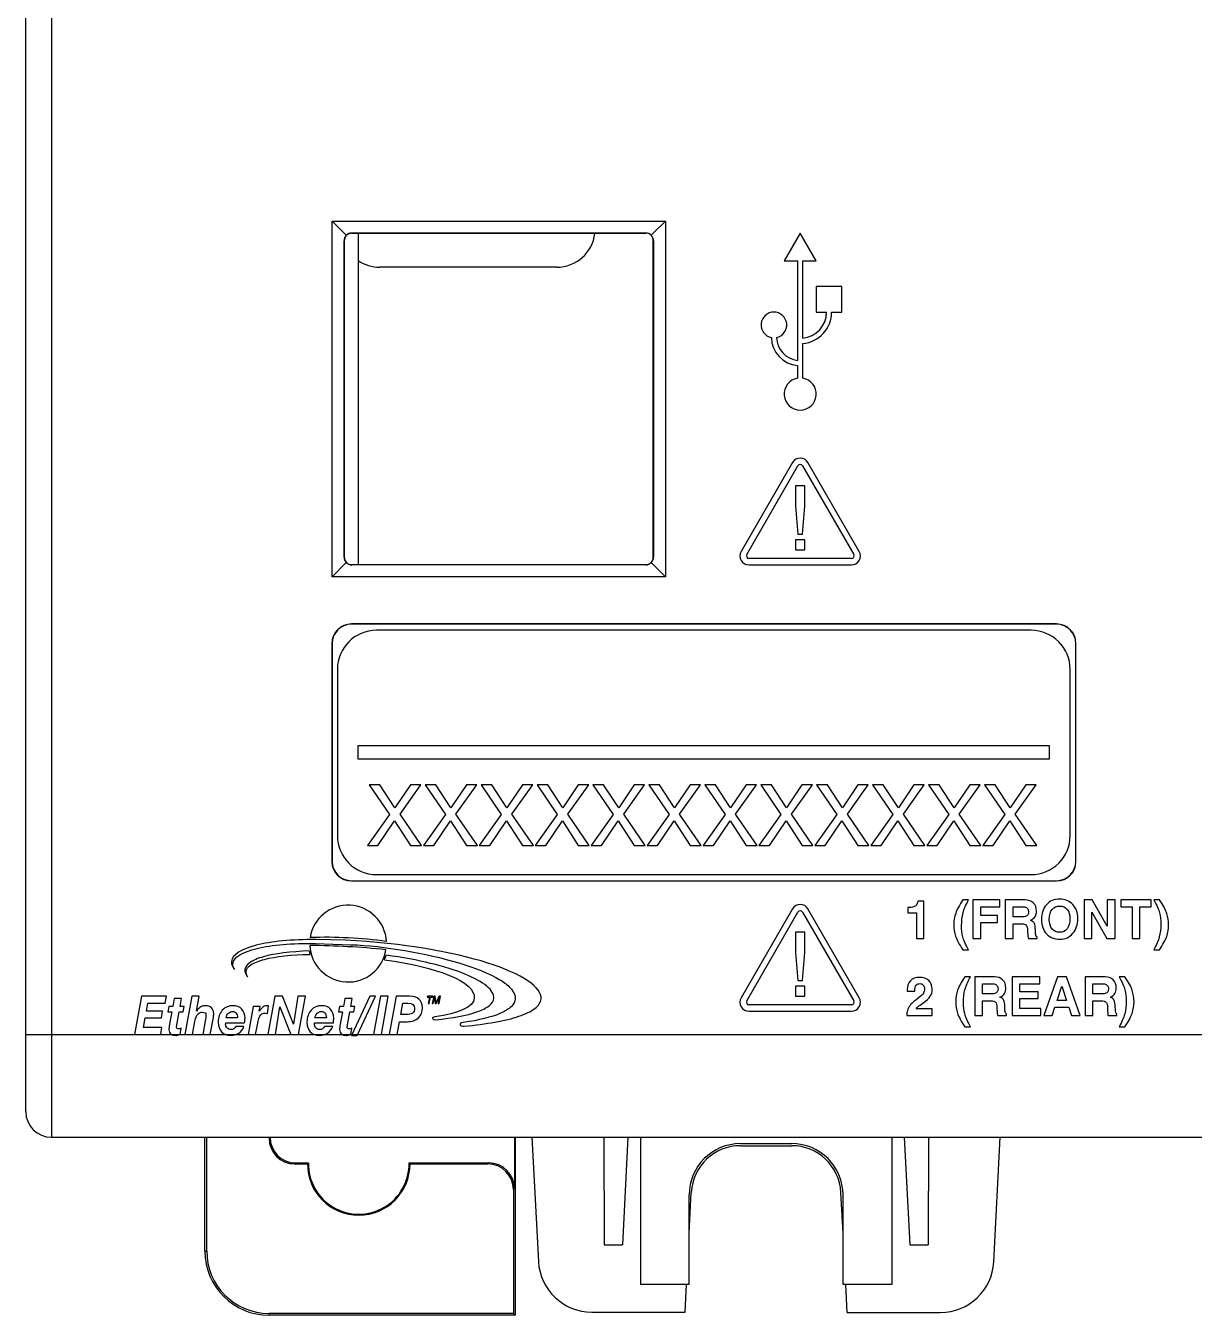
# Model space of a CAD drawing. Header units: millimetres. Extents: x 2205 to 3814, y 620 to 2277.
# Drawn here: x 3306.5 to 3352.1, y 1895.6 to 1945.9 of the extents above; entities that cross this region are included whole.
import ezdxf

# ---------------------------------------------------------------- set-up
doc = ezdxf.new("R2010")
doc.units = ezdxf.units.MM
doc.set_wipeout_variables(frame=1)
doc.layers.add('EL-componentes', color=7, linetype='Continuous', lineweight=25)

# ---------------------------------------------------------------- blocks, each defined once
blk = doc.blocks.new('1769-L30ER')
at = {"layer": 'EL-componentes', "color": 7, "linetype": 'Continuous', "lineweight": 25}
for p, q in [((-1, -125.412), (1, -125.412)), ((-18.385, -126.121), (-18.347, -126.082)), ((-18.385, -126.121), (-17.885, -126.121)), ((-18.347, -126.082), (-17.846, -126.082)), ((-13.924, -126.082), (-10.816, -126.082)), ((-13.885, -126.121), (-10.855, -126.121)), ((-10.816, -126.082), (-10.855, -126.121)), ((-9.816, -127.082), (-9.855, -127.12)), ((-9.855, -127.12), (-9.855, -131.951)), ((-3, -128.821), (-2.916, -127.23)), ((-3, -130.821), (-3, -127.331)), ((3, -128.821), (2.916, -127.23)), ((3, -130.821), (3, -127.331)), ((-21.885, -129.521), (-21.815, -129.521)), ((-6.315, -129.281), (-5.606, -129.281)), ((5.606, -129.281), (6.315, -129.281)), ((-3, -130.821), (-4.9, -130.821)), ((-3.161, -131.898), (-3.105, -130.821)), ((4.9, -130.821), (3, -130.821)), ((3.162, -131.911), (3.105, -130.821)), ((-19.385, -132.021), (-19.385, -131.951)), ((-9.855, -131.951), (-19.385, -131.951)), ((-9.785, -132.021), (-19.385, -132.021)), ((-9.855, -131.951), (-9.785, -132.021)), ((-6.799, -131.898), (-3.161, -131.898)), ((3.162, -131.911), (6.798, -131.911))]:
    blk.add_line(p, q, dxfattribs=at)
for centre, radius, start, end in [((-13.943, -130.063), 5.575, 134.4405, 135.0014), ((-15.885, -126.121), 2, 180, 0), ((-15.885, -126.121), 1.962, 178.8783, 1.1217), ((-17.827, -130.063), 5.575, 44.9986, 45.5595), ((-19.385, -129.521), 2.5, 180, 270), ((-19.385, -129.521), 2.43, 180, 270)]:
    blk.add_arc(centre, radius, start, end, dxfattribs=at)
for centre, major_axis, ratio, start_param, end_param in [((-1, -127.331), (0, 1.919), 1, 0, 1.51836), ((1, -127.331), (0, 1.919), 1, -1.51836, 0), ((-10.855, -127.121), (0.707, 0.707), 0.999695, -0.785246, 0.785246), ((-10.817, -127.082), (0.707, 0.707), 0.999695, -0.785246, 0.785246), ((-6.799, -129.817), (0, 2.081), 1, -4.659953, -3.141593), ((6.798, -129.83), (0, 2.081), 1, -3.141593, -1.623232)]:
    blk.add_ellipse(centre, major_axis=major_axis, ratio=ratio, start_param=start_param, end_param=end_param, dxfattribs=at)
at = {"color": 7, "lineweight": 5}
blk.add_wipeout([(-28.87, -8.075), (-28.8, -7.714), (-28.676, -7.489), (-28.577, -7.374), (-28.358, -7.208), (-28.13, -7.115), (-27.997, -7.089), (-27.87, -7.081), (22.254, -7.081), (22.492, -7.101), (22.565, -7.123), (22.659, -7.163), (22.738, -7.21), (22.792, -7.25), (22.827, -7.28), (22.868, -7.348), (22.913, -7.376), (22.951, -7.406), (22.951, -7.429), (22.974, -7.463), (23.018, -7.524), (23.04, -7.558), (23.07, -7.61), (23.088, -7.647), (23.11, -7.694), (23.128, -7.743), (23.143, -7.787), (23.156, -7.832), (23.166, -7.877), (23.176, -7.928), (23.182, -7.981), (23.186, -8.033), (23.187, -8.075), (23.187, -8.09), (23.13, -11.478), (27.53, -11.478), (27.53, -122.341), (25.805, -122.32), (25.791, -120.721), (23.13, -120.721), (23.115, -123.781), (23.078, -123.781), (23.068, -124.344), (23.054, -124.474), (23.031, -124.563), (22.973, -124.696), (22.925, -124.772), (22.863, -124.846), (22.803, -124.903), (22.703, -124.974), (22.647, -125.005), (22.598, -125.026), (22.531, -125.05), (22.483, -125.062), (22.424, -125.073), (22.401, -125.076), (22.361, -125.079), (22.301, -125.081), (9.131, -125.081), (-27.87, -125.081), (-28.102, -125.053), (-28.317, -124.975), (-28.577, -124.788), (-28.737, -124.58), (-28.835, -124.341), (-28.87, -124.081), (-28.869, -67.231)], dxfattribs=at).dxf.layer = 'EL-componentes'
at = {"layer": 'EL-componentes', "color": 7, "linetype": 'Continuous', "lineweight": 25}
for p, q in [((-28.87, -124.081), (-28.87, -8.081)), ((-27.87, -67.731), (-27.87, -125.081)), ((-16.924, -103.233), (-16.924, -89.365)), ((-16.37, -89.919), (-16.924, -89.365)), ((-16.924, -89.365), (-3.924, -89.365)), ((-3.924, -89.365), (-4.478, -89.919)), ((-3.924, -89.365), (-3.924, -103.233)), ((-16.16, -89.829), (-16.149, -89.839)), ((-16.16, -89.829), (-4.688, -89.829)), ((-4.699, -89.839), (-16.149, -89.839)), ((-15.908, -89.839), (-15.908, -102.758)), ((-4.688, -89.829), (-4.699, -89.839)), ((1.33, -89.829), (0.705, -90.912)), ((1.955, -90.912), (1.33, -89.829)), ((-16.46, -102.468), (-16.46, -90.129)), ((-16.46, -90.129), (-16.449, -90.139)), ((-16.449, -90.139), (-16.449, -102.458)), ((-4.388, -90.129), (-4.399, -90.139)), ((-4.399, -102.458), (-4.399, -90.139)), ((-4.388, -90.129), (-4.388, -102.468)), ((0.705, -90.912), (1.23, -90.912)), ((1.23, -90.912), (1.23, -94.795)), ((1.43, -93.932), (1.43, -90.912)), ((1.43, -90.912), (1.955, -90.912)), ((-8.165, -91.162), (-15.065, -91.162)), ((1.955, -91.912), (1.955, -92.912)), ((2.955, -91.912), (1.955, -91.912)), ((2.955, -92.912), (2.955, -91.912)), ((1.955, -92.912), (2.355, -92.912)), ((2.555, -92.912), (2.955, -92.912)), ((1.43, -95.491), (1.43, -94.133)), ((1.23, -94.996), (1.23, -95.491)), ((1.027, -98.779), (-0.973, -102.243)), ((-0.757, -102.368), (1.243, -98.904)), ((1.417, -98.904), (3.417, -102.368)), ((3.633, -102.243), (1.633, -98.779)), ((1.147, -99.682), (1.147, -100.477)), ((1.517, -99.682), (1.147, -99.682)), ((1.517, -100.477), (1.517, -99.682)), ((1.147, -100.477), (1.242, -101.571)), ((1.422, -101.571), (1.517, -100.477)), ((1.147, -101.79), (1.147, -102.182)), ((1.517, -101.79), (1.147, -101.79)), ((1.242, -101.571), (1.422, -101.571)), ((1.517, -102.182), (1.517, -101.79)), ((-16.46, -102.468), (-16.449, -102.458)), ((-4.388, -102.468), (-4.399, -102.458)), ((3.33, -102.518), (-0.67, -102.518)), ((1.147, -102.182), (1.517, -102.182)), ((-16.37, -102.679), (-16.924, -103.233)), ((-16.16, -102.768), (-16.149, -102.758)), ((-4.688, -102.768), (-16.16, -102.768)), ((-16.149, -102.758), (-4.699, -102.758)), ((-4.688, -102.768), (-4.699, -102.758)), ((-3.924, -103.233), (-4.478, -102.679)), ((-0.67, -102.768), (3.33, -102.768)), ((-3.924, -103.233), (-16.924, -103.233)), ((11.326, -105.072), (-16.174, -105.072)), ((11.326, -105.081), (-16.174, -105.081)), ((10.334, -105.318), (-15.193, -105.318)), ((-16.933, -105.831), (-16.933, -114.331)), ((-16.924, -105.831), (-16.924, -114.331)), ((12.076, -114.331), (12.076, -105.831)), ((12.085, -114.331), (12.085, -105.831)), ((-16.717, -106.842), (-16.717, -113.319)), ((11.858, -113.319), (11.858, -106.842)), ((-15.917, -109.827), (-15.917, -110.335)), ((11.057, -109.827), (-15.917, -109.827)), ((11.057, -110.335), (11.057, -109.827)), ((-15.917, -110.335), (11.057, -110.335)), ((-15.477, -111.346), (-14.687, -112.504)), ((-15.059, -111.346), (-15.477, -111.346)), ((-14.472, -112.242), (-15.059, -111.346)), ((-13.867, -111.346), (-14.472, -112.242)), ((-14.276, -112.491), (-13.462, -111.346)), ((-13.462, -111.346), (-13.867, -111.346)), ((-13.296, -111.346), (-12.506, -112.504)), ((-12.878, -111.346), (-13.296, -111.346)), ((-12.291, -112.242), (-12.878, -111.346)), ((-11.686, -111.346), (-12.291, -112.242)), ((-12.095, -112.491), (-11.281, -111.346)), ((-11.281, -111.346), (-11.686, -111.346)), ((-11.115, -111.346), (-10.325, -112.504)), ((-10.697, -111.346), (-11.115, -111.346)), ((-10.11, -112.242), (-10.697, -111.346)), ((-9.505, -111.346), (-10.11, -112.242)), ((-9.914, -112.491), (-9.1, -111.346)), ((-9.1, -111.346), (-9.505, -111.346)), ((-8.934, -111.346), (-8.144, -112.504)), ((-8.516, -111.346), (-8.934, -111.346)), ((-7.929, -112.242), (-8.516, -111.346)), ((-7.324, -111.346), (-7.929, -112.242)), ((-7.733, -112.491), (-6.919, -111.346)), ((-6.919, -111.346), (-7.324, -111.346)), ((-6.753, -111.346), (-5.963, -112.504)), ((-6.335, -111.346), (-6.753, -111.346)), ((-5.748, -112.242), (-6.335, -111.346)), ((-5.143, -111.346), (-5.748, -112.242)), ((-5.552, -112.491), (-4.738, -111.346)), ((-4.738, -111.346), (-5.143, -111.346)), ((-4.572, -111.346), (-3.782, -112.504)), ((-4.154, -111.346), (-4.572, -111.346)), ((-3.567, -112.242), (-4.154, -111.346)), ((-2.962, -111.346), (-3.567, -112.242)), ((-3.371, -112.491), (-2.557, -111.346)), ((-2.557, -111.346), (-2.962, -111.346)), ((-2.391, -111.346), (-1.601, -112.504)), ((-1.973, -111.346), (-2.391, -111.346)), ((-1.386, -112.242), (-1.973, -111.346)), ((-0.781, -111.346), (-1.386, -112.242)), ((-1.19, -112.491), (-0.376, -111.346)), ((-0.376, -111.346), (-0.781, -111.346)), ((-0.21, -111.346), (0.58, -112.504)), ((0.208, -111.346), (-0.21, -111.346)), ((0.795, -112.242), (0.208, -111.346)), ((1.4, -111.346), (0.795, -112.242)), ((0.991, -112.491), (1.805, -111.346)), ((1.805, -111.346), (1.4, -111.346)), ((1.971, -111.346), (2.761, -112.504)), ((2.389, -111.346), (1.971, -111.346)), ((2.976, -112.242), (2.389, -111.346)), ((3.581, -111.346), (2.976, -112.242)), ((3.172, -112.491), (3.986, -111.346)), ((3.986, -111.346), (3.581, -111.346)), ((4.152, -111.346), (4.942, -112.504)), ((4.57, -111.346), (4.152, -111.346)), ((5.157, -112.242), (4.57, -111.346)), ((5.762, -111.346), (5.157, -112.242)), ((5.353, -112.491), (6.167, -111.346)), ((6.167, -111.346), (5.762, -111.346)), ((6.332, -111.346), (7.123, -112.504)), ((6.751, -111.346), (6.332, -111.346)), ((7.338, -112.242), (6.751, -111.346)), ((7.943, -111.346), (7.338, -112.242)), ((7.534, -112.491), (8.348, -111.346)), ((8.348, -111.346), (7.943, -111.346)), ((8.513, -111.346), (9.304, -112.504)), ((8.932, -111.346), (8.513, -111.346)), ((9.519, -112.242), (8.932, -111.346)), ((10.124, -111.346), (9.519, -112.242)), ((9.715, -112.491), (10.529, -111.346)), ((10.529, -111.346), (10.124, -111.346)), ((-14.687, -112.504), (-15.545, -113.708)), ((-13.438, -113.708), (-14.276, -112.491)), ((-12.506, -112.504), (-13.364, -113.708)), ((-11.257, -113.708), (-12.095, -112.491)), ((-10.325, -112.504), (-11.183, -113.708)), ((-9.076, -113.708), (-9.914, -112.491)), ((-8.144, -112.504), (-9.002, -113.708)), ((-6.895, -113.708), (-7.733, -112.491)), ((-5.963, -112.504), (-6.821, -113.708)), ((-4.714, -113.708), (-5.552, -112.491)), ((-3.782, -112.504), (-4.64, -113.708)), ((-2.533, -113.708), (-3.371, -112.491)), ((-1.601, -112.504), (-2.459, -113.708)), ((-0.352, -113.708), (-1.19, -112.491)), ((0.58, -112.504), (-0.278, -113.708)), ((1.829, -113.708), (0.991, -112.491)), ((2.761, -112.504), (1.903, -113.708)), ((4.01, -113.708), (3.172, -112.491)), ((4.942, -112.504), (4.084, -113.708)), ((6.191, -113.708), (5.353, -112.491)), ((7.123, -112.504), (6.265, -113.708)), ((8.372, -113.708), (7.534, -112.491)), ((9.304, -112.504), (8.446, -113.708)), ((10.553, -113.708), (9.715, -112.491)), ((-15.139, -113.708), (-14.488, -112.748)), ((-14.488, -112.748), (-13.866, -113.708)), ((-12.958, -113.708), (-12.307, -112.748)), ((-12.307, -112.748), (-11.685, -113.708)), ((-10.777, -113.708), (-10.126, -112.748)), ((-10.126, -112.748), (-9.504, -113.708)), ((-8.596, -113.708), (-7.945, -112.748)), ((-7.945, -112.748), (-7.323, -113.708)), ((-6.415, -113.708), (-5.764, -112.748)), ((-5.764, -112.748), (-5.142, -113.708)), ((-4.234, -113.708), (-3.583, -112.748)), ((-3.583, -112.748), (-2.961, -113.708)), ((-2.053, -113.708), (-1.402, -112.748)), ((-1.402, -112.748), (-0.78, -113.708)), ((0.128, -113.708), (0.779, -112.748)), ((0.779, -112.748), (1.401, -113.708)), ((2.309, -113.708), (2.96, -112.748)), ((2.96, -112.748), (3.582, -113.708)), ((4.49, -113.708), (5.141, -112.748)), ((5.141, -112.748), (5.763, -113.708)), ((6.671, -113.708), (7.322, -112.748)), ((7.322, -112.748), (7.944, -113.708)), ((8.852, -113.708), (9.503, -112.748)), ((9.503, -112.748), (10.125, -113.708)), ((-15.545, -113.708), (-15.139, -113.708)), ((-13.866, -113.708), (-13.438, -113.708)), ((-13.364, -113.708), (-12.958, -113.708)), ((-11.685, -113.708), (-11.257, -113.708)), ((-11.183, -113.708), (-10.777, -113.708)), ((-9.504, -113.708), (-9.076, -113.708)), ((-9.002, -113.708), (-8.596, -113.708)), ((-7.323, -113.708), (-6.895, -113.708)), ((-6.821, -113.708), (-6.415, -113.708)), ((-5.142, -113.708), (-4.714, -113.708)), ((-4.64, -113.708), (-4.234, -113.708)), ((-2.961, -113.708), (-2.533, -113.708)), ((-2.459, -113.708), (-2.053, -113.708)), ((-0.78, -113.708), (-0.352, -113.708)), ((-0.278, -113.708), (0.128, -113.708)), ((1.401, -113.708), (1.829, -113.708)), ((1.903, -113.708), (2.309, -113.708)), ((3.582, -113.708), (4.01, -113.708)), ((4.084, -113.708), (4.49, -113.708)), ((5.763, -113.708), (6.191, -113.708)), ((6.265, -113.708), (6.671, -113.708)), ((7.944, -113.708), (8.372, -113.708)), ((8.446, -113.708), (8.852, -113.708)), ((10.125, -113.708), (10.553, -113.708)), ((-16.174, -115.081), (11.326, -115.081)), ((-16.174, -115.089), (11.326, -115.089)), ((-15.193, -114.843), (10.334, -114.843)), ((6.148, -115.882), (5.923, -115.882)), ((6.148, -117.331), (6.148, -115.882)), ((7.895, -115.831), (7.673, -115.831)), ((8.066, -115.831), (8.066, -117.331)), ((9.12, -115.831), (8.066, -115.831)), ((8.372, -116.44), (8.372, -116.099)), ((8.372, -116.099), (9.12, -116.099)), ((9.12, -116.099), (9.12, -115.831)), ((9.328, -115.831), (9.328, -117.331)), ((10.104, -115.831), (9.328, -115.831)), ((9.633, -116.489), (9.633, -116.099)), ((9.633, -116.099), (10.054, -116.099)), ((12.399, -115.831), (12.399, -117.331)), ((12.719, -115.831), (12.399, -115.831)), ((13.301, -116.857), (12.719, -115.831)), ((13.301, -115.831), (13.301, -116.857)), ((13.607, -115.831), (13.301, -115.831)), ((13.607, -117.331), (13.607, -115.831)), ((13.831, -115.831), (13.831, -116.099)), ((15.022, -115.831), (13.831, -115.831)), ((13.831, -116.099), (14.274, -116.099)), ((14.274, -116.099), (14.274, -117.331)), ((14.579, -117.331), (14.579, -116.099)), ((14.579, -116.099), (15.022, -116.099)), ((15.022, -116.099), (15.022, -115.831)), ((15.342, -115.831), (15.12, -115.831)), ((1.027, -116.18), (-0.973, -119.644)), ((-0.757, -119.769), (1.243, -116.305)), ((1.417, -116.305), (3.417, -119.769)), ((3.633, -119.644), (1.633, -116.18)), ((5.523, -116.131), (5.523, -116.331)), ((5.523, -116.331), (5.86, -116.331)), ((5.86, -116.331), (5.86, -117.331)), ((9.027, -116.44), (8.372, -116.44)), ((9.027, -116.708), (9.027, -116.44)), ((10.032, -116.489), (9.633, -116.489)), ((10.395, -116.666), (10.312, -116.624)), ((12.705, -117.331), (12.705, -116.301)), ((12.705, -116.301), (13.292, -117.331)), ((1.147, -117.084), (1.147, -117.878)), ((1.517, -117.084), (1.147, -117.084)), ((1.517, -117.878), (1.517, -117.084)), ((8.372, -117.331), (8.372, -116.708)), ((8.372, -116.708), (9.027, -116.708)), ((9.633, -117.331), (9.633, -116.758)), ((9.633, -116.758), (9.978, -116.758)), ((10.195, -116.965), (10.199, -117.091)), ((-17.571, -117.528), (-16.189, -117.575)), ((-16.398, -117.402), (-17.558, -117.372)), ((5.86, -117.331), (6.148, -117.331)), ((8.066, -117.331), (8.372, -117.331)), ((9.328, -117.331), (9.633, -117.331)), ((10.228, -117.331), (10.57, -117.331)), ((10.57, -117.331), (10.57, -117.281)), ((12.399, -117.331), (12.705, -117.331)), ((13.292, -117.331), (13.607, -117.331)), ((14.274, -117.331), (14.579, -117.331)), ((1.147, -117.878), (1.242, -118.973)), ((1.422, -118.973), (1.517, -117.878)), ((7.673, -117.772), (7.895, -117.772)), ((15.12, -117.772), (15.342, -117.772)), ((1.242, -118.973), (1.422, -118.973)), ((7.97, -118.831), (7.748, -118.831)), ((8.134, -118.831), (8.134, -120.331)), ((8.91, -118.831), (8.134, -118.831)), ((8.439, -119.489), (8.439, -119.099)), ((8.439, -119.099), (8.86, -119.099)), ((9.591, -118.831), (9.591, -120.331)), ((10.68, -118.831), (9.591, -118.831)), ((9.897, -119.408), (9.897, -119.099)), ((9.897, -119.099), (10.68, -119.099)), ((10.68, -119.099), (10.68, -118.831)), ((11.368, -118.831), (10.836, -120.331)), ((11.713, -118.831), (11.368, -118.831)), ((12.245, -120.331), (11.713, -118.831)), ((12.441, -118.831), (12.441, -120.331)), ((13.217, -118.831), (12.441, -118.831)), ((12.747, -119.489), (12.747, -119.099)), ((12.747, -119.099), (13.167, -119.099)), ((13.994, -118.831), (13.772, -118.831)), ((-24.359, -119.581), (-24.626, -121.081)), ((-23.378, -119.581), (-24.359, -119.581)), ((-23.429, -119.858), (-23.378, -119.581)), ((-22.393, -119.581), (-22.662, -121.081)), ((-22.105, -119.581), (-22.393, -119.581)), ((-22.215, -120.163), (-22.105, -119.581)), ((-19.162, -119.581), (-19.428, -121.081)), ((-18.855, -119.581), (-19.162, -119.581)), ((-18.434, -120.67), (-18.855, -119.581)), ((-18.259, -119.581), (-18.434, -120.67)), ((-17.965, -119.581), (-18.259, -119.581)), ((-18.23, -121.081), (-17.965, -119.581)), ((-15.449, -119.581), (-16.165, -121.112)), ((-15.946, -121.112), (-15.23, -119.581)), ((-15.23, -119.581), (-15.449, -119.581)), ((-15.037, -119.581), (-15.305, -121.081)), ((-14.732, -119.581), (-15.037, -119.581)), ((-15.001, -121.081), (-14.732, -119.581)), ((-14.431, -119.581), (-14.699, -121.081)), ((-13.906, -119.581), (-14.431, -119.581)), ((-13.206, -119.586), (-13.212, -119.621)), ((-13.212, -119.621), (-13.126, -119.621)), ((-13.002, -119.586), (-13.206, -119.586)), ((-13.126, -119.621), (-13.181, -119.871)), ((-13.141, -119.871), (-13.087, -119.621)), ((-13.087, -119.621), (-13.01, -119.621)), ((-12.96, -119.586), (-13.02, -119.871)), ((-13.01, -119.621), (-13.002, -119.586)), ((-12.983, -119.871), (-12.935, -119.634)), ((-12.908, -119.586), (-12.96, -119.586)), ((-12.935, -119.634), (-12.905, -119.871)), ((-12.877, -119.828), (-12.908, -119.586)), ((-12.748, -119.586), (-12.877, -119.828)), ((-12.865, -119.871), (-12.737, -119.634)), ((-12.737, -119.634), (-12.79, -119.871)), ((-12.752, -119.871), (-12.692, -119.586)), ((-12.692, -119.586), (-12.748, -119.586)), ((1.147, -119.192), (1.147, -119.584)), ((1.517, -119.192), (1.147, -119.192)), ((1.147, -119.584), (1.517, -119.584)), ((1.517, -119.584), (1.517, -119.192)), ((5.501, -119.332), (5.502, -119.383)), ((5.502, -119.383), (5.798, -119.383)), ((8.837, -119.489), (8.439, -119.489)), ((9.201, -119.666), (9.118, -119.624)), ((10.611, -119.408), (9.897, -119.408)), ((10.611, -119.677), (10.611, -119.408)), ((11.352, -119.746), (11.534, -119.187)), ((11.534, -119.187), (11.72, -119.746)), ((13.145, -119.489), (12.747, -119.489)), ((13.508, -119.666), (13.425, -119.624)), ((-24.167, -120.173), (-24.112, -119.858)), ((-24.112, -119.858), (-23.429, -119.858)), ((-23.294, -119.986), (-23.332, -120.196)), ((-23.137, -119.986), (-23.294, -119.986)), ((-23.078, -119.674), (-23.137, -119.986)), ((-22.794, -119.674), (-23.078, -119.674)), ((-22.853, -119.986), (-22.794, -119.674)), ((-22.694, -119.986), (-22.853, -119.986)), ((-22.731, -120.196), (-22.694, -119.986)), ((-20.004, -119.986), (-20.203, -121.081)), ((-19.733, -119.986), (-20.004, -119.986)), ((-19.769, -120.173), (-19.733, -119.986)), ((-19.404, -119.956), (-19.453, -119.953)), ((-19.448, -120.256), (-19.404, -119.956)), ((-19.134, -121.081), (-18.957, -119.992)), ((-18.957, -119.992), (-18.536, -121.081)), ((-16.64, -119.986), (-16.678, -120.196)), ((-16.484, -119.986), (-16.64, -119.986)), ((-16.425, -119.674), (-16.484, -119.986)), ((-16.14, -119.674), (-16.425, -119.674)), ((-16.2, -119.986), (-16.14, -119.674)), ((-16.041, -119.986), (-16.2, -119.986)), ((-16.077, -120.196), (-16.041, -119.986)), ((-14.246, -120.301), (-14.168, -119.858)), ((-14.168, -119.858), (-13.973, -119.858)), ((-13.181, -119.871), (-13.141, -119.871)), ((-13.02, -119.871), (-12.983, -119.871)), ((-12.905, -119.871), (-12.865, -119.871)), ((-12.79, -119.871), (-12.752, -119.871)), ((3.33, -119.919), (-0.67, -119.919)), ((6.474, -120.076), (5.847, -120.076)), ((6.009, -119.927), (6.115, -119.852)), ((6.474, -120.331), (6.474, -120.076)), ((8.439, -120.331), (8.439, -119.758)), ((8.439, -119.758), (8.784, -119.758)), ((9, -119.965), (9.004, -120.091)), ((9.897, -120.062), (9.897, -119.677)), ((9.897, -119.677), (10.611, -119.677)), ((10.714, -120.062), (9.897, -120.062)), ((10.714, -120.331), (10.714, -120.062)), ((11.16, -120.331), (11.264, -120.015)), ((11.264, -120.015), (11.807, -120.015)), ((11.72, -119.746), (11.352, -119.746)), ((11.807, -120.015), (11.911, -120.331)), ((12.747, -120.331), (12.747, -119.758)), ((12.747, -119.758), (13.091, -119.758)), ((13.308, -119.965), (13.312, -120.091)), ((-24.278, -120.804), (-24.212, -120.422)), ((-24.212, -120.422), (-23.582, -120.422)), ((-23.536, -120.173), (-24.167, -120.173)), ((-23.582, -120.422), (-23.536, -120.173)), ((-23.332, -120.196), (-23.176, -120.196)), ((-23.176, -120.196), (-23.273, -120.741)), ((-22.977, -120.695), (-22.884, -120.196)), ((-22.884, -120.196), (-22.731, -120.196)), ((-22.371, -121.081), (-22.278, -120.568)), ((-21.861, -120.475), (-21.968, -121.081)), ((-21.675, -121.081), (-21.555, -120.411)), ((-21.076, -120.675), (-21.072, -120.62)), ((-21.072, -120.62), (-20.337, -120.62)), ((-20.61, -120.431), (-21.061, -120.431)), ((-19.535, -120.243), (-19.448, -120.256)), ((-17.615, -120.675), (-17.611, -120.62)), ((-17.611, -120.62), (-16.876, -120.62)), ((-17.149, -120.431), (-17.6, -120.431)), ((-16.678, -120.196), (-16.522, -120.196)), ((-16.522, -120.196), (-16.619, -120.741)), ((-16.323, -120.695), (-16.23, -120.196)), ((-16.23, -120.196), (-16.077, -120.196)), ((-14.39, -121.081), (-14.298, -120.578)), ((-14.298, -120.578), (-14, -120.578)), ((-14.038, -120.301), (-14.246, -120.301)), ((-0.67, -120.169), (3.33, -120.169)), ((5.487, -120.283), (5.487, -120.331)), ((5.487, -120.331), (6.474, -120.331)), ((8.134, -120.331), (8.439, -120.331)), ((9.034, -120.331), (9.376, -120.331)), ((9.376, -120.331), (9.376, -120.281)), ((9.591, -120.331), (10.714, -120.331)), ((10.836, -120.331), (11.16, -120.331)), ((11.911, -120.331), (12.245, -120.331)), ((12.441, -120.331), (12.747, -120.331)), ((13.342, -120.331), (13.684, -120.331)), ((13.684, -120.331), (13.684, -120.281)), ((-28.87, -121.081), (-27.87, -121.081)), ((-27.87, -121.081), (18.802, -121.081)), ((-23.56, -120.804), (-24.278, -120.804)), ((-23.606, -121.081), (-23.56, -120.804)), ((-22.99, -120.795), (-22.977, -120.695)), ((-22.852, -121.081), (-22.806, -120.828)), ((-20.362, -120.764), (-20.681, -120.764)), ((-19.909, -121.081), (-19.84, -120.695)), ((-16.901, -120.764), (-17.22, -120.764)), ((-16.336, -120.795), (-16.323, -120.695)), ((-16.199, -121.081), (-16.153, -120.828)), ((-16.165, -121.112), (-15.946, -121.112)), ((7.748, -120.772), (7.97, -120.772)), ((13.772, -120.772), (13.994, -120.772)), ((-27.87, -125.081), (22.318, -125.081)), ((-21.885, -129.521), (-21.885, -125.081)), ((-21.815, -129.521), (-21.815, -125.081)), ((-19.385, -125.081), (-19.385, -125.121)), ((-19.385, -125.121), (-19.347, -125.082)), ((-9.816, -125.081), (-9.816, -127.082)), ((-9.785, -125.081), (-9.785, -132.021)), ((-9.131, -125.081), (-8.877, -129.926)), ((-6.333, -125.081), (-6.315, -129.281)), ((-5.386, -125.081), (-5.606, -129.281)), ((-4.9, -125.081), (-4.9, -130.821)), ((4.9, -125.081), (4.9, -130.821)), ((5.386, -125.081), (5.606, -129.281)), ((6.333, -125.081), (6.315, -129.281)), ((8.876, -129.94), (9.131, -125.081)), ((-1, -125.331), (1, -125.331))]:
    blk.add_line(p, q, dxfattribs=at)
for centre, radius, start, end in [((-8.165, -89.662), 1.5, 270, 353.0736), ((-15.065, -89.662), 1.5, 235.5434, 270), ((0.305, -93.412), 0.5, 281.5802, 258.4989), ((1.33, -92.912), 1.225, 274.6824, 360), ((1.33, -92.912), 1.025, 275.5987, 360), ((1.33, -93.875), 1.125, 181.3385, 264.9003), ((1.33, -93.875), 0.925, 181.6195, 263.7937), ((1.33, -96.108), 0.625, 99.2069, 80.7931), ((1.33, -98.954), 0.35, 30, 150), ((1.33, -98.954), 0.1, 30, 150), ((-0.67, -102.418), 0.35, 150, 270), ((-0.67, -102.418), 0.1, 150, 270), ((3.33, -102.418), 0.35, 270, 30), ((3.33, -102.418), 0.1, 270, 30), ((-16.174, -105.831), 0.759, 90, 180), ((-16.174, -105.831), 0.75, 90, 180), ((-15.193, -106.842), 1.524, 90, 180), ((10.334, -106.842), 1.524, 0, 90), ((11.326, -105.831), 0.759, 0, 90), ((11.326, -105.831), 0.75, 0, 90), ((-15.193, -113.319), 1.524, 180, 270), ((10.334, -113.319), 1.524, 270, 0), ((-16.174, -114.331), 0.759, 180, 270), ((-16.174, -114.331), 0.75, 180, 270), ((11.326, -114.331), 0.759, 270, 0), ((11.326, -114.331), 0.75, 270, 0), ((-16.302, -117.532), 1.498, 3.1883, 170.9526), ((1.33, -116.355), 0.35, 30, 150), ((1.33, -116.355), 0.1, 30, 150), ((-18.084, -149.368), 31.765, 84.1089, 89.4838), ((-16.302, -117.532), 1.498, 182.7737, 350.819), ((-17.201, -135.11), 17.823, 82.2782, 91.8628), ((-16.302, -117.532), 1.539, 190.822, 195.7809), ((-16.302, -117.532), 1.554, 336.0749, 342.9114), ((-0.67, -119.819), 0.35, 150, 270), ((3.33, -119.819), 0.35, 270, 30), ((-0.67, -119.819), 0.1, 150, 270), ((3.33, -119.819), 0.1, 270, 30), ((6.154, -120.343), 0.675, 138.4844, 157.6416), ((-27.87, -124.081), 1, 180, 270), ((-1, -127.331), 2, 90, 180), ((1, -127.331), 2, 0, 90)]:
    blk.add_arc(centre, radius, start, end, dxfattribs=at)
for centre, major_axis, ratio, start_param, end_param in [((-16.154, -90.134), (0.282, -0.12), 0.975196, 2.748817, 3.534063), ((-16.158, -90.13), (0.113, 0.28), 0.958963, 1.18301, 1.968255), ((-16.154, -90.134), (-0.12, 0.282), 0.975196, -0.392471, 0.392775), ((-16.158, -90.13), (0.28, 0.113), 0.958963, 1.173337, 1.958583), ((-4.694, -90.134), (0.12, 0.282), 0.975196, -0.392775, 0.392471), ((-4.69, -90.13), (-0.113, 0.28), 0.958963, -1.968255, -1.18301), ((-4.694, -90.134), (0.282, 0.12), 0.975196, -0.392471, 0.392775), ((-16.154, -102.463), (0.282, 0.12), 0.975196, 2.749122, 3.534368), ((-16.158, -102.467), (-0.113, 0.28), 0.958963, 1.173337, 1.958583), ((-4.69, -102.467), (0.113, 0.28), 0.958963, -1.958583, -1.173337), ((-4.694, -102.463), (0.282, -0.12), 0.975196, -0.392775, 0.392471), ((-16.154, -102.463), (0.12, 0.282), 0.975196, -3.534368, -2.749122), ((-16.158, -102.467), (0.28, -0.113), 0.958963, -1.958583, -1.173337), ((-4.69, -102.467), (0.28, 0.113), 0.958963, -1.968255, -1.18301), ((-4.694, -102.463), (-0.12, 0.282), 0.975196, -3.534063, -2.748817), ((-18.385, -125.12), (0.707, 0.707), 0.999695, 2.356347, 3.926839), ((-18.346, -125.082), (0.707, 0.707), 0.999695, 2.356347, 3.926839)]:
    blk.add_ellipse(centre, major_axis=major_axis, ratio=ratio, start_param=start_param, end_param=end_param, dxfattribs=at)
for points in [[(5.747, -116.105), (5.702, -116.123), (5.627, -116.131), (5.523, -116.131)], [(5.856, -116.032), (5.828, -116.063), (5.791, -116.087), (5.747, -116.105)], [(5.923, -115.882), (5.906, -115.952), (5.885, -116.002), (5.856, -116.032)], [(7.673, -115.831), (7.536, -116.029), (7.442, -116.201), (7.393, -116.347)], [(7.681, -116.33), (7.72, -116.181), (7.791, -116.014), (7.895, -115.831)], [(10.054, -116.099), (10.101, -116.099), (10.143, -116.117), (10.181, -116.15)], [(10.419, -115.948), (10.337, -115.87), (10.232, -115.831), (10.104, -115.831)], [(10.544, -116.264), (10.544, -116.132), (10.502, -116.026), (10.419, -115.948)], [(10.932, -116.016), (10.804, -116.162), (10.739, -116.353), (10.739, -116.591)], [(11.45, -115.798), (11.233, -115.798), (11.06, -115.871), (10.932, -116.016)], [(11.16, -116.199), (11.236, -116.112), (11.334, -116.067), (11.452, -116.067)], [(11.957, -116.004), (11.825, -115.867), (11.656, -115.798), (11.45, -115.798)], [(11.452, -116.067), (11.569, -116.067), (11.665, -116.111), (11.739, -116.197)], [(12.156, -116.556), (12.156, -116.325), (12.09, -116.14), (11.957, -116.004)], [(15.12, -115.831), (15.235, -116.04), (15.31, -116.209), (15.342, -116.337)], [(15.625, -116.355), (15.578, -116.211), (15.484, -116.036), (15.342, -115.831)], [(7.393, -116.347), (7.344, -116.494), (7.32, -116.644), (7.32, -116.8)], [(7.623, -116.828), (7.623, -116.645), (7.643, -116.479), (7.681, -116.33)], [(10.114, -116.476), (10.083, -116.485), (10.055, -116.489), (10.032, -116.489)], [(10.238, -116.292), (10.238, -116.39), (10.197, -116.451), (10.114, -116.476)], [(10.181, -116.15), (10.219, -116.183), (10.238, -116.231), (10.238, -116.292)], [(10.312, -116.624), (10.397, -116.582), (10.457, -116.532), (10.492, -116.475)], [(10.492, -116.475), (10.527, -116.418), (10.544, -116.348), (10.544, -116.264)], [(10.739, -116.591), (10.739, -116.821), (10.805, -117.008), (10.935, -117.15)], [(11.045, -116.589), (11.045, -116.417), (11.083, -116.287), (11.16, -116.199)], [(11.156, -116.964), (11.082, -116.877), (11.045, -116.752), (11.045, -116.589)], [(11.85, -116.567), (11.85, -116.733), (11.812, -116.862), (11.736, -116.955)], [(11.739, -116.197), (11.813, -116.283), (11.85, -116.406), (11.85, -116.567)], [(11.964, -117.13), (12.092, -116.975), (12.156, -116.784), (12.156, -116.556)], [(15.342, -116.337), (15.375, -116.464), (15.392, -116.608), (15.392, -116.766)], [(15.696, -116.799), (15.696, -116.646), (15.672, -116.499), (15.625, -116.355)], [(7.32, -116.8), (7.32, -116.954), (7.342, -117.102), (7.389, -117.244)], [(7.672, -117.264), (7.64, -117.134), (7.623, -116.988), (7.623, -116.828)], [(9.978, -116.758), (10.002, -116.758), (10.033, -116.763), (10.07, -116.774)], [(10.07, -116.774), (10.15, -116.796), (10.191, -116.859), (10.195, -116.965)], [(10.199, -117.091), (10.203, -117.213), (10.212, -117.292), (10.228, -117.331)], [(10.465, -116.75), (10.445, -116.713), (10.422, -116.684), (10.395, -116.666)], [(10.504, -117.015), (10.499, -116.876), (10.486, -116.788), (10.465, -116.75)], [(10.519, -117.211), (10.512, -117.179), (10.507, -117.113), (10.504, -117.015)], [(11.441, -117.093), (11.325, -117.093), (11.23, -117.051), (11.156, -116.964)], [(11.736, -116.955), (11.66, -117.048), (11.561, -117.093), (11.441, -117.093)], [(11.451, -117.362), (11.666, -117.362), (11.837, -117.285), (11.964, -117.13)], [(15.392, -116.766), (15.392, -116.955), (15.373, -117.124), (15.334, -117.273)], [(15.621, -117.253), (15.67, -117.106), (15.696, -116.954), (15.696, -116.799)], [(7.389, -117.244), (7.435, -117.387), (7.53, -117.562), (7.673, -117.772)], [(7.895, -117.772), (7.779, -117.564), (7.705, -117.395), (7.672, -117.264)], [(10.57, -117.281), (10.544, -117.267), (10.527, -117.244), (10.519, -117.211)], [(10.935, -117.15), (11.065, -117.292), (11.237, -117.362), (11.451, -117.362)], [(15.334, -117.273), (15.295, -117.421), (15.224, -117.588), (15.12, -117.772)], [(15.342, -117.772), (15.479, -117.573), (15.572, -117.4), (15.621, -117.253)], [(-14.881, -118.162), (-12.836, -118.449), (-11.327, -118.998), (-11.379, -119.664)], [(5.628, -118.984), (5.543, -119.074), (5.501, -119.19), (5.501, -119.332)], [(5.986, -118.849), (5.831, -118.849), (5.712, -118.895), (5.628, -118.984)], [(5.852, -119.155), (5.886, -119.113), (5.933, -119.091), (5.993, -119.091)], [(6.341, -118.973), (6.251, -118.891), (6.133, -118.849), (5.986, -118.849)], [(5.993, -119.091), (6.051, -119.091), (6.097, -119.112), (6.131, -119.151)], [(6.477, -119.314), (6.477, -119.169), (6.431, -119.055), (6.341, -118.973)], [(7.748, -118.831), (7.61, -119.029), (7.517, -119.201), (7.468, -119.347)], [(7.756, -119.33), (7.795, -119.181), (7.866, -119.014), (7.97, -118.831)], [(8.86, -119.099), (8.907, -119.099), (8.948, -119.117), (8.987, -119.15)], [(9.225, -118.948), (9.143, -118.87), (9.038, -118.831), (8.91, -118.831)], [(9.35, -119.264), (9.35, -119.132), (9.308, -119.026), (9.225, -118.948)], [(13.167, -119.099), (13.214, -119.099), (13.256, -119.117), (13.294, -119.15)], [(13.533, -118.948), (13.451, -118.87), (13.346, -118.831), (13.217, -118.831)], [(13.657, -119.264), (13.657, -119.132), (13.615, -119.026), (13.533, -118.948)], [(13.772, -118.831), (13.887, -119.04), (13.962, -119.209), (13.994, -119.337)], [(14.277, -119.355), (14.231, -119.211), (14.136, -119.036), (13.994, -118.831)], [(-13.536, -119.702), (-13.625, -119.621), (-13.749, -119.581), (-13.906, -119.581)], [(5.798, -119.383), (5.8, -119.275), (5.818, -119.198), (5.852, -119.155)], [(6.134, -119.471), (6.102, -119.524), (6.034, -119.588), (5.929, -119.664)], [(6.115, -119.852), (6.256, -119.753), (6.351, -119.665), (6.402, -119.586)], [(6.131, -119.151), (6.164, -119.19), (6.182, -119.241), (6.182, -119.302)], [(6.182, -119.302), (6.182, -119.362), (6.165, -119.418), (6.134, -119.471)], [(6.402, -119.586), (6.452, -119.509), (6.477, -119.418), (6.477, -119.314)], [(7.468, -119.347), (7.419, -119.494), (7.395, -119.644), (7.395, -119.8)], [(7.698, -119.828), (7.698, -119.645), (7.717, -119.479), (7.756, -119.33)], [(8.92, -119.476), (8.888, -119.485), (8.861, -119.489), (8.837, -119.489)], [(9.044, -119.292), (9.044, -119.39), (9.002, -119.451), (8.92, -119.476)], [(8.987, -119.15), (9.025, -119.183), (9.044, -119.231), (9.044, -119.292)], [(9.118, -119.624), (9.203, -119.582), (9.263, -119.532), (9.298, -119.475)], [(9.298, -119.475), (9.332, -119.418), (9.35, -119.348), (9.35, -119.264)], [(13.228, -119.476), (13.196, -119.485), (13.168, -119.489), (13.145, -119.489)], [(13.352, -119.292), (13.352, -119.39), (13.31, -119.451), (13.228, -119.476)], [(13.294, -119.15), (13.332, -119.183), (13.352, -119.231), (13.352, -119.292)], [(13.425, -119.624), (13.511, -119.582), (13.571, -119.532), (13.605, -119.475)], [(13.605, -119.475), (13.64, -119.418), (13.657, -119.348), (13.657, -119.264)], [(13.994, -119.337), (14.027, -119.464), (14.044, -119.608), (14.044, -119.766)], [(14.348, -119.799), (14.348, -119.646), (14.324, -119.499), (14.277, -119.355)], [(-22.037, -119.996), (-22.095, -120.025), (-22.154, -120.08), (-22.215, -120.163)], [(-21.854, -119.953), (-21.918, -119.953), (-21.98, -119.968), (-22.037, -119.996)], [(-21.628, -120.037), (-21.685, -119.982), (-21.761, -119.953), (-21.854, -119.953)], [(-21.541, -120.264), (-21.541, -120.168), (-21.57, -120.093), (-21.628, -120.037)], [(-21.205, -120.133), (-21.313, -120.253), (-21.366, -120.405), (-21.366, -120.592)], [(-20.794, -119.953), (-20.961, -119.953), (-21.099, -120.013), (-21.205, -120.133)], [(-20.447, -120.09), (-20.53, -119.999), (-20.647, -119.953), (-20.794, -119.953)], [(-20.321, -120.436), (-20.321, -120.295), (-20.363, -120.18), (-20.447, -120.09)], [(-19.607, -119.994), (-19.653, -120.021), (-19.707, -120.081), (-19.769, -120.173)], [(-19.453, -119.953), (-19.51, -119.953), (-19.561, -119.968), (-19.607, -119.994)], [(-17.744, -120.133), (-17.851, -120.253), (-17.904, -120.405), (-17.904, -120.592)], [(-17.333, -119.953), (-17.5, -119.953), (-17.637, -120.013), (-17.744, -120.133)], [(-16.986, -120.09), (-17.069, -119.999), (-17.185, -119.953), (-17.333, -119.953)], [(-16.859, -120.436), (-16.859, -120.295), (-16.902, -120.18), (-16.986, -120.09)], [(-13.706, -120.052), (-13.706, -120.218), (-13.817, -120.301), (-14.038, -120.301)], [(-13.973, -119.858), (-13.795, -119.858), (-13.706, -119.923), (-13.706, -120.052)], [(-13.559, -120.433), (-13.453, -120.337), (-13.4, -120.207), (-13.4, -120.043)], [(-13.4, -120.043), (-13.4, -119.896), (-13.446, -119.782), (-13.536, -119.702)], [(-11.379, -119.664), (-11.406, -120.002), (-11.998, -120.252), (-12.913, -120.387)], [(5.53, -120.086), (5.501, -120.155), (5.487, -120.222), (5.487, -120.283)], [(5.929, -119.664), (5.793, -119.761), (5.699, -119.839), (5.649, -119.896)], [(5.847, -120.076), (5.887, -120.025), (5.941, -119.975), (6.009, -119.927)], [(7.395, -119.8), (7.395, -119.954), (7.417, -120.102), (7.463, -120.244)], [(7.747, -120.264), (7.714, -120.134), (7.698, -119.988), (7.698, -119.828)], [(8.784, -119.758), (8.808, -119.758), (8.839, -119.763), (8.876, -119.774)], [(8.876, -119.774), (8.956, -119.796), (8.997, -119.859), (9, -119.965)], [(9.004, -120.091), (9.009, -120.213), (9.018, -120.292), (9.034, -120.331)], [(9.271, -119.75), (9.251, -119.713), (9.228, -119.684), (9.201, -119.666)], [(9.31, -120.015), (9.305, -119.876), (9.292, -119.788), (9.271, -119.75)], [(9.325, -120.211), (9.318, -120.179), (9.313, -120.113), (9.31, -120.015)], [(13.091, -119.758), (13.115, -119.758), (13.146, -119.763), (13.184, -119.774)], [(13.184, -119.774), (13.263, -119.796), (13.305, -119.859), (13.308, -119.965)], [(13.312, -120.091), (13.316, -120.213), (13.325, -120.292), (13.342, -120.331)], [(13.579, -119.75), (13.558, -119.713), (13.535, -119.684), (13.508, -119.666)], [(13.617, -120.015), (13.612, -119.876), (13.599, -119.788), (13.579, -119.75)], [(13.633, -120.211), (13.626, -120.179), (13.621, -120.113), (13.617, -120.015)], [(14.044, -119.766), (14.044, -119.955), (14.025, -120.124), (13.986, -120.273)], [(14.273, -120.253), (14.322, -120.106), (14.348, -119.954), (14.348, -119.799)], [(-22.278, -120.568), (-22.251, -120.419), (-22.208, -120.319), (-22.149, -120.269)], [(-22.149, -120.269), (-22.099, -120.227), (-22.045, -120.206), (-21.986, -120.206)], [(-21.986, -120.206), (-21.892, -120.206), (-21.845, -120.248), (-21.845, -120.331)], [(-21.845, -120.331), (-21.845, -120.366), (-21.851, -120.414), (-21.861, -120.475)], [(-21.555, -120.411), (-21.546, -120.358), (-21.541, -120.309), (-21.541, -120.264)], [(-21.366, -120.592), (-21.366, -120.753), (-21.323, -120.88), (-21.236, -120.973)], [(-21.061, -120.431), (-21.046, -120.352), (-21.014, -120.289), (-20.967, -120.247)], [(-20.967, -120.247), (-20.921, -120.204), (-20.867, -120.181), (-20.805, -120.181)], [(-20.805, -120.181), (-20.746, -120.181), (-20.701, -120.2), (-20.668, -120.237)], [(-20.668, -120.237), (-20.636, -120.273), (-20.617, -120.337), (-20.61, -120.431)], [(-20.337, -120.62), (-20.327, -120.545), (-20.321, -120.483), (-20.321, -120.436)], [(-19.84, -120.695), (-19.805, -120.497), (-19.758, -120.367), (-19.698, -120.304)], [(-19.698, -120.304), (-19.66, -120.263), (-19.606, -120.243), (-19.535, -120.243)], [(-17.904, -120.592), (-17.904, -120.753), (-17.861, -120.88), (-17.774, -120.973)], [(-17.6, -120.431), (-17.584, -120.352), (-17.553, -120.289), (-17.506, -120.247)], [(-17.506, -120.247), (-17.459, -120.204), (-17.405, -120.181), (-17.344, -120.181)], [(-17.344, -120.181), (-17.285, -120.181), (-17.239, -120.2), (-17.207, -120.237)], [(-17.207, -120.237), (-17.175, -120.273), (-17.156, -120.337), (-17.149, -120.431)], [(-16.876, -120.62), (-16.866, -120.545), (-16.859, -120.483), (-16.859, -120.436)], [(-14, -120.578), (-13.812, -120.578), (-13.665, -120.53), (-13.559, -120.433)], [(-12.913, -120.387), (-13.072, -120.411), (-13.016, -120.512), (-12.885, -120.499)], [(-11.807, -120.61), (-12.018, -120.64), (-11.944, -120.77), (-11.77, -120.753)], [(7.463, -120.244), (7.51, -120.387), (7.604, -120.562), (7.748, -120.772)], [(7.97, -120.772), (7.854, -120.564), (7.779, -120.395), (7.747, -120.264)], [(9.376, -120.281), (9.35, -120.267), (9.332, -120.244), (9.325, -120.211)], [(13.684, -120.281), (13.657, -120.267), (13.64, -120.244), (13.633, -120.211)], [(13.986, -120.273), (13.947, -120.421), (13.876, -120.588), (13.772, -120.772)], [(13.994, -120.772), (14.131, -120.573), (14.224, -120.4), (14.273, -120.253)], [(-23.273, -120.741), (-23.282, -120.79), (-23.286, -120.836), (-23.286, -120.879)], [(-23.286, -120.879), (-23.286, -121.035), (-23.199, -121.112), (-23.023, -121.112)], [(-23.023, -121.112), (-22.985, -121.112), (-22.928, -121.101), (-22.852, -121.081)], [(-22.966, -120.842), (-22.983, -120.83), (-22.99, -120.815), (-22.99, -120.795)], [(-22.913, -120.86), (-22.933, -120.86), (-22.95, -120.855), (-22.966, -120.842)], [(-22.806, -120.828), (-22.854, -120.849), (-22.89, -120.86), (-22.913, -120.86)], [(-21.236, -120.973), (-21.149, -121.066), (-21.03, -121.112), (-20.88, -121.112)], [(-21.02, -120.821), (-21.058, -120.778), (-21.076, -120.73), (-21.076, -120.675)], [(-20.871, -120.884), (-20.933, -120.884), (-20.983, -120.864), (-21.02, -120.821)], [(-20.88, -121.112), (-20.764, -121.112), (-20.658, -121.082), (-20.563, -121.022)], [(-20.681, -120.764), (-20.726, -120.844), (-20.789, -120.884), (-20.871, -120.884)], [(-20.563, -121.022), (-20.468, -120.963), (-20.401, -120.876), (-20.362, -120.764)], [(-17.774, -120.973), (-17.687, -121.066), (-17.569, -121.112), (-17.418, -121.112)], [(-17.559, -120.821), (-17.597, -120.778), (-17.615, -120.73), (-17.615, -120.675)], [(-17.409, -120.884), (-17.471, -120.884), (-17.521, -120.864), (-17.559, -120.821)], [(-17.418, -121.112), (-17.302, -121.112), (-17.196, -121.082), (-17.102, -121.022)], [(-17.22, -120.764), (-17.265, -120.844), (-17.328, -120.884), (-17.409, -120.884)], [(-17.102, -121.022), (-17.007, -120.963), (-16.94, -120.876), (-16.901, -120.764)], [(-16.619, -120.741), (-16.628, -120.79), (-16.632, -120.836), (-16.632, -120.879)], [(-16.632, -120.879), (-16.632, -121.035), (-16.545, -121.112), (-16.37, -121.112)], [(-16.37, -121.112), (-16.331, -121.112), (-16.274, -121.101), (-16.199, -121.081)], [(-16.313, -120.842), (-16.329, -120.83), (-16.336, -120.815), (-16.336, -120.795)], [(-16.26, -120.86), (-16.279, -120.86), (-16.296, -120.855), (-16.313, -120.842)], [(-16.153, -120.828), (-16.201, -120.849), (-16.236, -120.86), (-16.26, -120.86)]]:
    blk.add_open_spline(points, degree=3, dxfattribs=at)
for points, knots in [([(-17.558, -117.372), (-18.494, -117.37), (-20.111, -117.528), (-20.958, -118.052), (-20.815, -118.438), (-20.731, -118.544)], [0, 0, 0, 0, 0.418497, 0.836993, 1, 1, 1, 1]), ([(-20.731, -118.544), (-20.779, -118.467), (-20.874, -118.125), (-20.069, -117.65), (-18.483, -117.514), (-17.571, -117.528)], [0, 0, 0, 0, 0.129845, 0.564923, 1, 1, 1, 1]), ([(-11.77, -120.753), (-10.905, -120.67), (-9.801, -120.477), (-8.959, -120.079), (-8.643, -119.619), (-9.115, -118.979), (-11.241, -118.033), (-14.132, -117.512), (-16.398, -117.402)], [0, 0, 0, 0, 0.189278, 0.283917, 0.378557, 0.533917, 0.689278, 1, 1, 1, 1]), ([(-16.189, -117.575), (-14.893, -117.623), (-12.458, -118.034), (-10.496, -118.818), (-9.874, -119.309), (-9.725, -119.676), (-9.9, -120.001), (-10.456, -120.34), (-11.202, -120.524), (-11.807, -120.61)], [0, 0, 0, 0, 0.351708, 0.527562, 0.615489, 0.703416, 0.777562, 0.851708, 1, 1, 1, 1]), ([(-17.814, -117.821), (-18.544, -117.844), (-19.471, -117.96), (-20.174, -118.253), (-20.348, -118.485), (-20.316, -118.685), (-20.256, -118.778), (-20.215, -118.825)], [0, 0, 0, 0, 0.409615, 0.614423, 0.81923, 0.909615, 1, 1, 1, 1]), ([(-20.215, -118.825), (-20.262, -118.757), (-20.315, -118.585), (-20.126, -118.342), (-19.427, -118.066), (-18.506, -117.963), (-17.783, -117.951)], [0, 0, 0, 0, 0.143658, 0.356966, 0.570273, 1, 1, 1, 1]), ([(-12.885, -120.499), (-12.23, -120.434), (-11.395, -120.282), (-10.757, -119.969), (-10.535, -119.633), (-10.796, -119.193), (-11.949, -118.555), (-13.542, -118.152), (-14.816, -117.989)], [0, 0, 0, 0, 0.210385, 0.315577, 0.42077, 0.566651, 0.712532, 1, 1, 1, 1])]:
    blk.add_open_spline(points, degree=3, knots=knots, dxfattribs=at)

msp = doc.modelspace()

# ---------------------------------------------------------------- block references
at = {"layer": 'EL-componentes', "color": 7, "lineweight": 25}
msp.add_blockref('1769-L30ER', (3335.382, 2027.627), dxfattribs=at)

doc.saveas('drawing.dxf')
